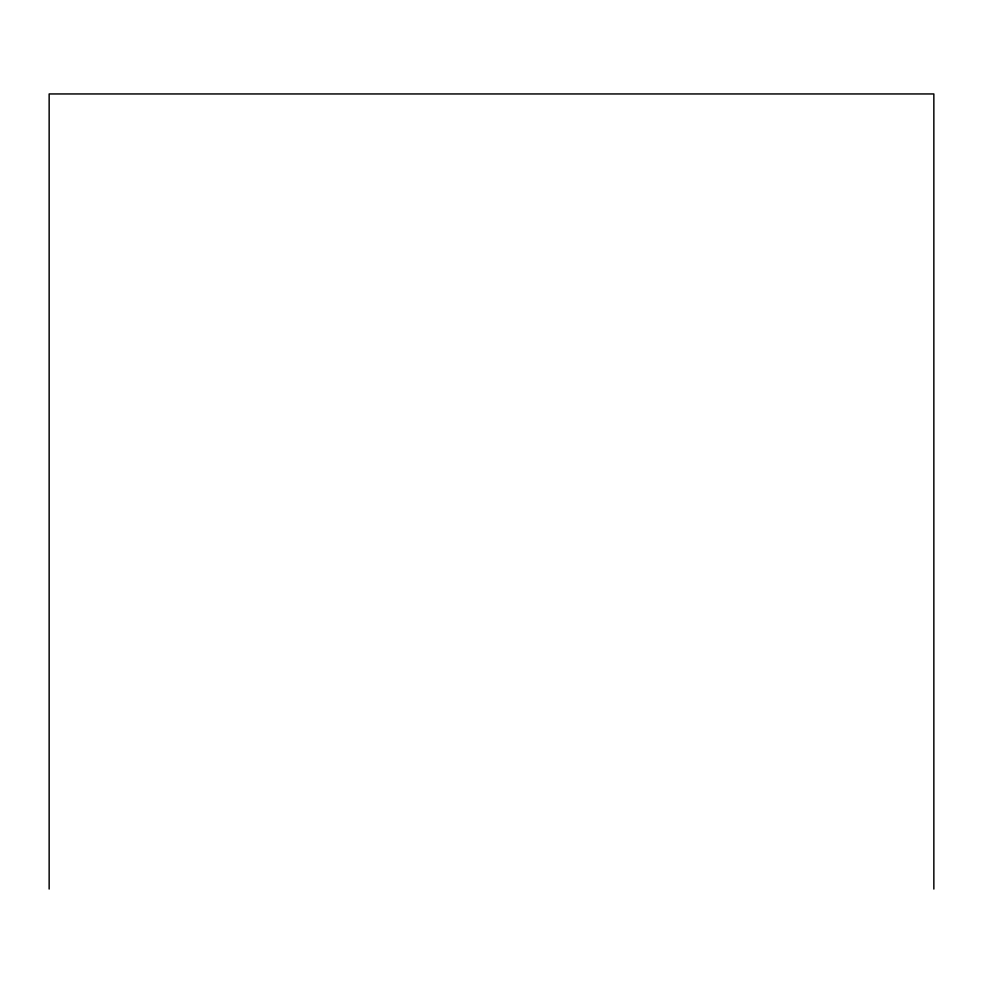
<?xml version="1.0" encoding="UTF-8"?>
<svg xmlns="http://www.w3.org/2000/svg" width="983" height="983" viewBox="0 0 983 983"><rect width="100%" height="100%" fill="white"/><g stroke="black" fill="none" stroke-linecap="round" stroke-linejoin="round"><path stroke-width="1.47" d="M933.85 889.05L933.85 93.95L49.15 93.95L49.15 889.05"/></g></svg>
